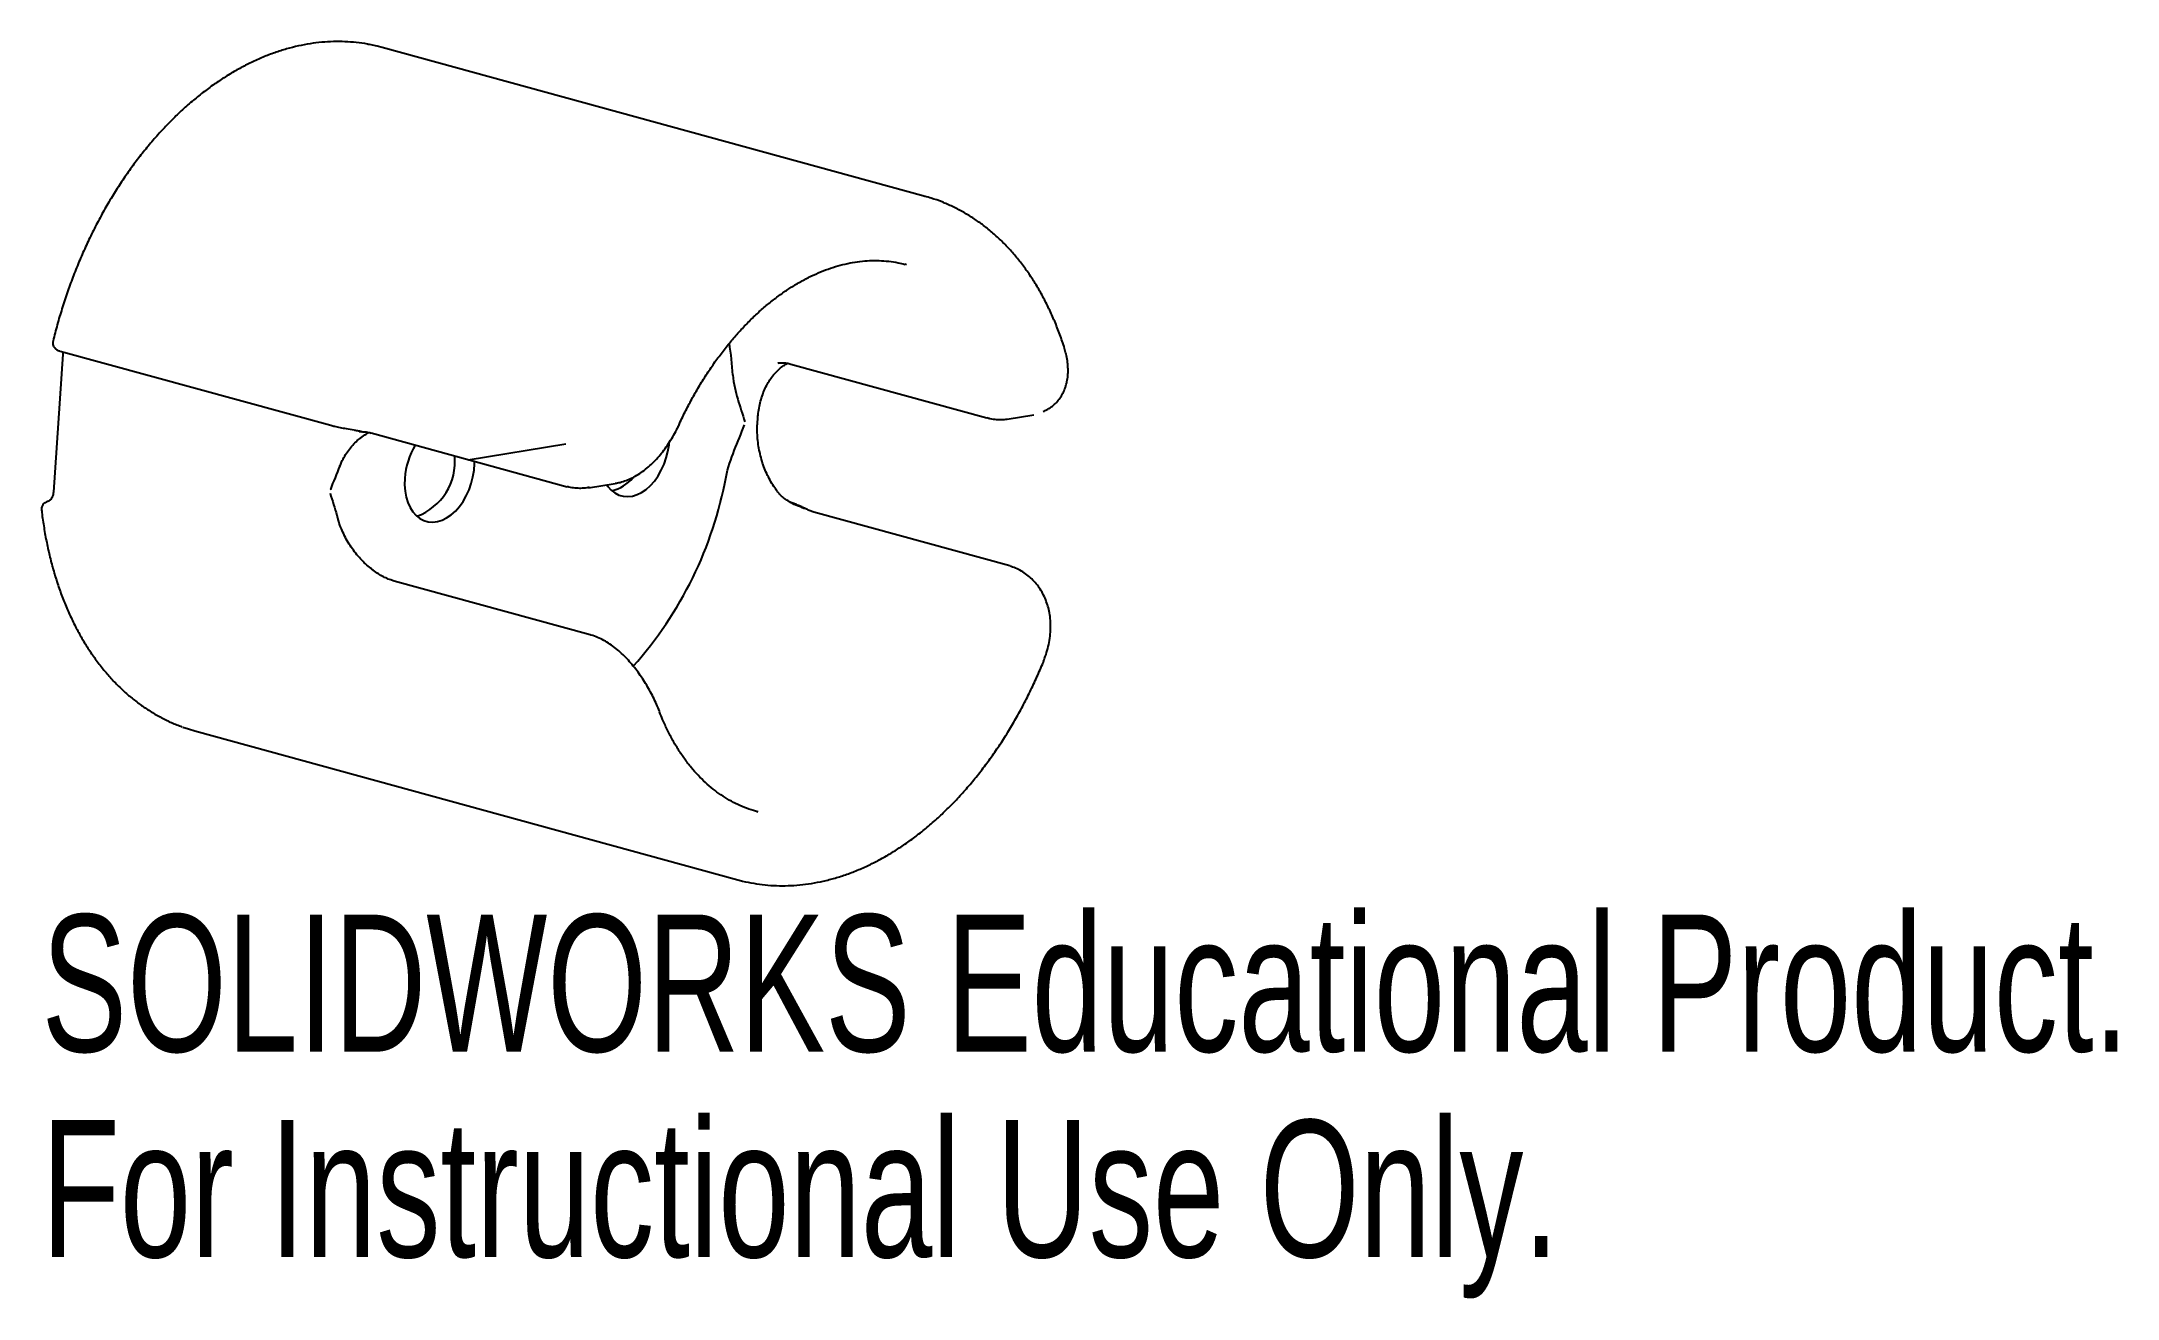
# Model space of a CAD drawing. Header units: millimetres. Extents: x -8.4 to 64.9, y -32.2 to 12.2.
import ezdxf

# ---------------------------------------------------------------- set-up
doc = ezdxf.new("R2010")
doc.units = ezdxf.units.MM
doc.linetypes.add('CENTERX2', pattern=[20.32, 12.7, -2.54, 2.54, -2.54])
doc.styles.add('SLDTEXTSTYLE0', font='TXT', dxfattribs={"width": 0.7})

msp = doc.modelspace()

# ---------------------------------------------------------------- linework, layer by layer
at = {"color": 7, "linetype": 'Continuous', "lineweight": 25}
for p, q in [((22.828, 6.704), (3.665, 11.957)), ((22.167, 4.293), (22.117, 4.307)), ((-7.607, 1.141), (-7.938, -3.734)), ((-7.698, 1.245), (1.857, -1.374)), ((18.091, 0.789), (25.01, -1.108)), ((16.913, -1.266), (16.92, -1.154)), ((25.72, -1.153), (26.663, -0.998)), ((3.276, -1.641), (10.196, -3.538)), ((10.952, -3.575), (11.895, -3.421)), ((25.824, -6.335), (18.904, -4.438)), ((11.01, -8.765), (4.09, -6.868)), ((-2.944, -12.154), (16.219, -17.407)), ((16.88, -14.996), (16.931, -15.009))]:
    msp.add_line(p, q, dxfattribs=at)
at = {"color": 7, "linetype": 'CENTERX2'}
msp.add_line((6.698, -2.592), (10.148, -2.026), dxfattribs=at)
at = {"color": 7, "linetype": 'Continuous', "lineweight": 25, "flags": 128}
for points in [[(3.665, 11.957), (3.493, 12.001), (3.224, 12.058)], [(11.592, -3.47), (11.634, -3.53), (11.749, -3.659), (11.879, -3.761), (12.021, -3.834), (12.173, -3.877), (12.333, -3.889), (12.496, -3.87), (12.661, -3.82), (12.824, -3.74), (12.983, -3.632), (13.134, -3.497), (13.276, -3.338), (13.404, -3.157), (13.518, -2.959), (13.616, -2.746), (13.694, -2.522), (13.753, -2.292), (13.79, -2.059), (13.797, -1.985)], [(4.462, -3.246), (4.457, -3.475), (4.475, -3.697), (4.514, -3.907), (4.574, -4.101), (4.654, -4.277), (4.752, -4.43), (4.867, -4.559), (4.997, -4.661), (5.139, -4.734), (5.291, -4.777), (5.45, -4.789), (5.614, -4.77), (5.779, -4.72), (5.942, -4.64), (6.101, -4.532), (6.252, -4.397), (6.393, -4.238), (6.522, -4.058), (6.636, -3.859), (6.733, -3.646), (6.812, -3.423), (6.87, -3.192), (6.908, -2.959), (6.924, -2.728), (6.924, -2.641)], [(-3.372, -12.018), (-3.171, -12.087), (-2.944, -12.154)]]:
    msp.add_lwpolyline(points, dxfattribs=at)
at = {"color": 7, "linetype": 'Continuous', "lineweight": 25}
for centre, radius, start, end in [((4.334, -0.365), 11.738, 3.74357, 9.23537), ((7.06, -3.421), 2.603, 148.71218, 176.1537), ((4.163, -2.644), 2.073, 290.64683, 5.35114), ((11.46, -2.353), 1.367, 283.36121, 320.33904), ((2.267, -0.693), 13.765, 318.20562, 349.55155)]:
    msp.add_arc(centre, radius, start, end, dxfattribs=at)
for points, knots in [([(3.202, 12.062), (3.185, 12.065), (3.037, 12.098), (2.753, 12.133), (2.352, 12.165), (1.945, 12.167), (1.535, 12.143), (1.122, 12.092), (0.708, 12.014), (0.292, 11.909), (-0.123, 11.777), (-0.537, 11.619), (-0.95, 11.435), (-1.36, 11.224), (-1.765, 10.989), (-2.166, 10.729), (-2.562, 10.445), (-2.95, 10.137), (-3.331, 9.806), (-3.704, 9.454), (-4.068, 9.08), (-4.421, 8.686), (-4.764, 8.273), (-5.096, 7.841), (-5.415, 7.392), (-5.721, 6.927), (-6.014, 6.446), (-6.293, 5.951), (-6.557, 5.442), (-6.806, 4.922), (-7.039, 4.39), (-7.255, 3.849), (-7.455, 3.299), (-7.638, 2.742), (-7.803, 2.178), (-7.904, 1.795), (-7.95, 1.6), (-7.951, 1.596)], [0, 0, 0, 0, 0.003931, 0.033511, 0.063109, 0.092743, 0.122429, 0.152178, 0.181998, 0.211892, 0.241862, 0.271903, 0.30201, 0.332175, 0.362391, 0.392649, 0.422939, 0.453255, 0.48359, 0.513937, 0.544292, 0.57465, 0.605007, 0.635362, 0.665714, 0.69606, 0.726401, 0.756736, 0.787066, 0.817391, 0.847712, 0.878029, 0.908344, 0.938656, 0.968968, 0.99928, 1, 1, 1, 1]), ([(27.753, 1.341), (27.725, 1.426), (27.645, 1.673), (27.498, 2.069), (27.307, 2.524), (27.098, 2.96), (26.872, 3.378), (26.629, 3.777), (26.37, 4.155), (26.096, 4.512), (25.806, 4.847), (25.502, 5.159), (25.185, 5.446), (24.855, 5.71), (24.514, 5.948), (24.161, 6.161), (23.799, 6.349), (23.427, 6.509), (23.102, 6.627), (22.899, 6.682), (22.824, 6.702)], [0, 0, 0, 0, 0.031473, 0.090651, 0.149825, 0.208963, 0.26805, 0.327067, 0.385994, 0.44481, 0.503494, 0.562025, 0.62039, 0.678576, 0.736583, 0.794414, 0.852084, 0.909617, 0.967045, 1, 1, 1, 1]), ([(14.159, -1.317), (14.197, -1.236), (14.307, -1), (14.501, -0.618), (14.745, -0.176), (15.003, 0.252), (15.272, 0.664), (15.553, 1.059), (15.845, 1.436), (16.146, 1.795), (16.456, 2.134), (16.774, 2.452), (17.099, 2.749), (17.431, 3.023), (17.767, 3.275), (18.107, 3.503), (18.45, 3.707), (18.796, 3.887), (19.143, 4.043), (19.49, 4.173), (19.838, 4.278), (20.184, 4.358), (20.529, 4.412), (20.871, 4.44), (21.21, 4.442), (21.545, 4.417), (21.849, 4.372), (22.038, 4.324), (22.12, 4.303)], [0, 0, 0, 0, 0.020518, 0.059827, 0.099125, 0.138407, 0.177672, 0.21692, 0.256151, 0.295366, 0.334566, 0.373755, 0.412938, 0.452121, 0.491311, 0.530519, 0.569762, 0.609056, 0.648423, 0.68789, 0.727485, 0.767237, 0.807175, 0.847324, 0.887697, 0.928296, 0.969097, 1, 1, 1, 1]), ([(-7.949, 1.595), (-7.952, 1.586), (-7.964, 1.548), (-7.957, 1.482), (-7.932, 1.41), (-7.893, 1.353), (-7.846, 1.31), (-7.792, 1.278), (-7.744, 1.258), (-7.709, 1.249), (-7.696, 1.246)], [0, 0, 0, 0, 0.059016, 0.22884, 0.375039, 0.508168, 0.63614, 0.765111, 0.915301, 1, 1, 1, 1]), ([(-7.61, 1.221), (-7.608, 1.202), (-7.605, 1.177), (-7.607, 1.148), (-7.607, 1.141)], [0, 0, 0, 0, 0.7488251, 1, 1, 1, 1]), ([(16.92, -1.154), (16.924, -1.109), (16.934, -0.976), (16.966, -0.761), (17.022, -0.515), (17.095, -0.281), (17.185, -0.063), (17.29, 0.139), (17.41, 0.322), (17.542, 0.484), (17.686, 0.624), (17.806, 0.716), (17.877, 0.76), (17.895, 0.771)], [0, 0, 0, 0, 0.052459, 0.153782, 0.255034, 0.356207, 0.457334, 0.55846, 0.659677, 0.761135, 0.863043, 0.965666, 1, 1, 1, 1]), ([(17.637, 0.823), (17.65, 0.826), (17.699, 0.836), (17.798, 0.837), (17.936, 0.826), (18.041, 0.8), (18.092, 0.788)], [0, 0, 0, 0, 0.113885, 0.403767, 0.711488, 1, 1, 1, 1]), ([(17.897, 0.771), (17.908, 0.778), (17.931, 0.793), (17.961, 0.806), (17.976, 0.813)], [0, 0, 0, 0, 0.501325, 1, 1, 1, 1]), ([(27, -0.882), (27.024, -0.873), (27.109, -0.841), (27.244, -0.758), (27.4, -0.636), (27.534, -0.493), (27.647, -0.333), (27.736, -0.159), (27.804, 0.026), (27.85, 0.224), (27.875, 0.438), (27.876, 0.663), (27.853, 0.9), (27.811, 1.126), (27.766, 1.273), (27.746, 1.338)], [0, 0, 0, 0, 0.030236, 0.110331, 0.188983, 0.266576, 0.34361, 0.419933, 0.495634, 0.57605, 0.65901, 0.745106, 0.834492, 0.92694, 1, 1, 1, 1]), ([(16.047, 0.402), (16.068, 0.094), (16.138, -0.181), (16.295, -0.72), (16.384, -0.982), (16.462, -1.251)], [0, 0, 0, 0, 0.5, 0.5, 1, 1, 1, 1]), ([(1.858, -1.373), (1.901, -1.385), (2.002, -1.412), (2.184, -1.45), (2.416, -1.493), (2.585, -1.523), (2.681, -1.538), (2.682, -1.538)], [0, 0, 0, 0, 0.176301, 0.412517, 0.672555, 0.999274, 1, 1, 1, 1]), ([(11.892, -3.419), (11.948, -3.409), (12.078, -3.387), (12.278, -3.321), (12.493, -3.228), (12.706, -3.108), (12.914, -2.965), (13.114, -2.799), (13.304, -2.614), (13.484, -2.412), (13.654, -2.194), (13.814, -1.961), (13.961, -1.714), (14.077, -1.499), (14.138, -1.365), (14.159, -1.319)], [0, 0, 0, 0, 0.058006, 0.133166, 0.210355, 0.289448, 0.370148, 0.451921, 0.532926, 0.615041, 0.697629, 0.78149, 0.866876, 0.953943, 1, 1, 1, 1]), ([(15.804, -3.19), (15.867, -2.868), (15.976, -2.564), (16.211, -1.961), (16.338, -1.663), (16.454, -1.362)], [0, 0, 0, 0, 0.5, 0.5, 1, 1, 1, 1]), ([(17.633, -3.729), (17.607, -3.696), (17.533, -3.599), (17.418, -3.424), (17.294, -3.199), (17.185, -2.96), (17.093, -2.71), (17.018, -2.45), (16.961, -2.184), (16.922, -1.914), (16.904, -1.644), (16.903, -1.428), (16.911, -1.303), (16.913, -1.266)], [0, 0, 0, 0, 0.051811, 0.15239, 0.253027, 0.353678, 0.45436, 0.555073, 0.655805, 0.756537, 0.857247, 0.957906, 1, 1, 1, 1]), ([(25.011, -1.103), (25.046, -1.114), (25.155, -1.146), (25.332, -1.169), (25.533, -1.177), (25.658, -1.161), (25.719, -1.153)], [0, 0, 0, 0, 0.1496263, 0.4654967, 0.7420241, 1, 1, 1, 1]), ([(2.175, -2.81), (2.193, -2.764), (2.241, -2.641), (2.342, -2.455), (2.474, -2.253), (2.623, -2.071), (2.785, -1.91), (2.959, -1.773), (3.102, -1.677), (3.187, -1.637), (3.209, -1.627)], [0, 0, 0, 0, 0.08305, 0.224903, 0.368746, 0.513157, 0.656375, 0.800364, 0.947777, 1, 1, 1, 1]), ([(2.682, -1.538), (2.686, -1.539), (2.736, -1.547), (2.807, -1.56), (2.884, -1.575), (2.918, -1.583), (2.932, -1.586), (2.939, -1.587), (2.941, -1.588), (2.942, -1.588), (2.942, -1.588), (2.942, -1.588)], [0, 0, 0, 0, 0.052376, 0.583403, 0.81976, 0.905646, 0.946941, 0.972429, 0.986086, 0.996956, 1, 1, 1, 1]), ([(2.852, -1.601), (2.87, -1.598), (2.907, -1.592), (2.936, -1.597), (2.951, -1.599)], [0, 0, 0, 0, 0.4961859, 1, 1, 1, 1]), ([(2.952, -1.596), (2.954, -1.596), (2.964, -1.597), (2.977, -1.599), (2.996, -1.6), (3.003, -1.6)], [0, 0, 0, 0, 0.1266072, 0.707476, 1, 1, 1, 1]), ([(3.003, -1.602), (3.007, -1.601), (3.072, -1.599), (3.164, -1.612), (3.248, -1.636), (3.276, -1.645)], [0, 0, 0, 0, 0.0423906, 0.6784123, 1, 1, 1, 1]), ([(2.172, -2.808), (2.059, -3.085), (1.944, -3.364), (1.835, -3.647), (1.834, -3.65)], [0, 0, 0, 0, 0.988633, 1, 1, 1, 1]), ([(10.201, -3.529), (10.218, -3.534), (10.304, -3.56), (10.466, -3.581), (10.683, -3.589), (10.856, -3.579), (10.954, -3.558), (10.979, -3.553)], [0, 0, 0, 0, 0.069296, 0.343331, 0.620968, 0.903133, 1, 1, 1, 1]), ([(10.979, -3.569), (10.976, -3.571), (10.967, -3.574), (10.957, -3.574), (10.952, -3.574)], [0, 0, 0, 0, 0.413826, 1, 1, 1, 1]), ([(-8.135, -4.062), (-8.145, -4.065), (-8.177, -4.072), (-8.228, -4.099), (-8.286, -4.145), (-8.33, -4.207), (-8.357, -4.283), (-8.355, -4.336), (-8.354, -4.362)], [0, 0, 0, 0, 0.086653, 0.278812, 0.445211, 0.62683, 0.815973, 1, 1, 1, 1]), ([(-8.354, -4.362), (-8.351, -4.392), (-8.328, -4.603), (-8.271, -4.988), (-8.176, -5.513), (-8.062, -6.026), (-7.929, -6.526), (-7.777, -7.012), (-7.607, -7.483), (-7.419, -7.937), (-7.213, -8.374), (-6.991, -8.793), (-6.751, -9.193), (-6.495, -9.573), (-6.224, -9.931), (-5.938, -10.267), (-5.637, -10.58), (-5.324, -10.87), (-4.997, -11.135), (-4.659, -11.375), (-4.31, -11.591), (-3.951, -11.779), (-3.644, -11.919), (-3.455, -11.986), (-3.392, -12.008)], [0, 0, 0, 0, 0.0080474, 0.05676, 0.1054884, 0.1542259, 0.2029694, 0.2517139, 0.3004528, 0.3491786, 0.3978822, 0.4465526, 0.4951771, 0.543742, 0.5922322, 0.6406331, 0.6889307, 0.7371133, 0.7851725, 0.8331051, 0.8809134, 0.9286065, 0.9762001, 1, 1, 1, 1]), ([(-8.097, -4.049), (-8.106, -4.052), (-8.121, -4.056), (-8.129, -4.059), (-8.133, -4.06)], [0, 0, 0, 0, 0.573874, 1, 1, 1, 1]), ([(-7.938, -3.734), (-7.939, -3.747), (-7.943, -3.787), (-7.96, -3.856), (-7.992, -3.932), (-8.033, -3.994), (-8.073, -4.035), (-8.098, -4.049), (-8.104, -4.051), (-8.106, -4.052)], [0, 0, 0, 0, 0.083387, 0.253789, 0.425103, 0.594078, 0.759561, 0.925043, 1, 1, 1, 1]), ([(1.827, -3.762), (1.827, -3.765), (1.904, -4.032), (2.01, -4.32), (2.088, -4.626), (2.097, -4.662)], [0, 0, 0, 0, 0.009494, 0.884298, 1, 1, 1, 1]), ([(18.453, -4.267), (18.37, -4.235), (18.21, -4.172), (18.002, -4.055), (17.835, -3.935), (17.713, -3.828), (17.655, -3.758), (17.631, -3.728)], [0, 0, 0, 0, 0.261329, 0.509995, 0.707595, 0.875855, 1, 1, 1, 1]), ([(18.541, -4.282), (18.531, -4.277), (18.476, -4.25), (18.373, -4.203), (18.231, -4.145), (18.136, -4.109), (18.082, -4.093), (18.08, -4.093)], [0, 0, 0, 0, 0.077179, 0.435958, 0.728036, 0.990031, 1, 1, 1, 1]), ([(18.582, -4.311), (18.582, -4.311), (18.582, -4.311), (18.58, -4.311), (18.578, -4.31), (18.573, -4.309), (18.564, -4.306), (18.547, -4.301), (18.512, -4.289), (18.479, -4.277), (18.456, -4.269), (18.453, -4.268)], [0, 0, 0, 0, 0.0146253, 0.0309241, 0.053487, 0.0887793, 0.1447939, 0.2470135, 0.4573196, 0.9203168, 1, 1, 1, 1]), ([(18.641, -4.33), (18.64, -4.33), (18.632, -4.325), (18.616, -4.318), (18.588, -4.304), (18.56, -4.291), (18.542, -4.282)], [0, 0, 0, 0, 0.0252919, 0.1701526, 0.4557085, 1, 1, 1, 1]), ([(18.905, -4.436), (18.859, -4.423), (18.77, -4.398), (18.684, -4.35), (18.642, -4.327)], [0, 0, 0, 0, 0.5110611, 1, 1, 1, 1]), ([(4.088, -6.866), (4.048, -6.854), (3.955, -6.828), (3.798, -6.762), (3.621, -6.67), (3.442, -6.557), (3.261, -6.421), (3.08, -6.264), (2.902, -6.086), (2.732, -5.889), (2.574, -5.676), (2.431, -5.449), (2.304, -5.209), (2.198, -4.959), (2.131, -4.775), (2.106, -4.674), (2.103, -4.66)], [0, 0, 0, 0, 0.056612, 0.132345, 0.207725, 0.282639, 0.358426, 0.435572, 0.514339, 0.59395, 0.673412, 0.751885, 0.830391, 0.909257, 0.988138, 1, 1, 1, 1]), ([(27.007, -9.692), (27.02, -9.662), (27.073, -9.54), (27.142, -9.318), (27.21, -9.032), (27.251, -8.747), (27.264, -8.465), (27.251, -8.191), (27.211, -7.936), (27.149, -7.696), (27.066, -7.473), (26.959, -7.258), (26.829, -7.058), (26.68, -6.875), (26.511, -6.712), (26.326, -6.572), (26.128, -6.458), (25.96, -6.382), (25.857, -6.355), (25.827, -6.347)], [0, 0, 0, 0, 0.022946, 0.092741, 0.16186, 0.2301, 0.297345, 0.363565, 0.428807, 0.486317, 0.546756, 0.607562, 0.668867, 0.730542, 0.79233, 0.853898, 0.914962, 0.975303, 1, 1, 1, 1]), ([(13.455, -11.475), (13.453, -11.47), (13.423, -11.385), (13.35, -11.215), (13.236, -10.968), (13.108, -10.724), (12.969, -10.485), (12.819, -10.253), (12.66, -10.027), (12.49, -9.813), (12.31, -9.61), (12.12, -9.421), (11.918, -9.245), (11.708, -9.089), (11.491, -8.957), (11.271, -8.854), (11.11, -8.791), (11.022, -8.771), (11.009, -8.768)], [0, 0, 0, 0, 0.004493, 0.080466, 0.154518, 0.226769, 0.297439, 0.366865, 0.435744, 0.504345, 0.572021, 0.640945, 0.710811, 0.781281, 0.851457, 0.91948, 0.987965, 1, 1, 1, 1]), ([(16.223, -17.404), (16.278, -17.42), (16.461, -17.473), (16.781, -17.535), (17.18, -17.59), (17.584, -17.618), (17.993, -17.618), (18.405, -17.591), (18.82, -17.538), (19.236, -17.457), (19.653, -17.349), (20.07, -17.215), (20.486, -17.054), (20.9, -16.867), (21.311, -16.654), (21.718, -16.416), (22.12, -16.153), (22.516, -15.866), (22.905, -15.556), (23.286, -15.222), (23.659, -14.867), (24.023, -14.491), (24.376, -14.095), (24.718, -13.679), (25.049, -13.245), (25.368, -12.794), (25.673, -12.326), (25.965, -11.843), (26.242, -11.346), (26.505, -10.836), (26.747, -10.324), (26.914, -9.941), (27, -9.733), (27.015, -9.696)], [0, 0, 0, 0, 0.0140885, 0.0471867, 0.0802873, 0.1134143, 0.1465904, 0.1798349, 0.2131628, 0.2465841, 0.2801039, 0.3137223, 0.3474353, 0.3812356, 0.4151135, 0.4490581, 0.483058, 0.5171022, 0.5511801, 0.5852826, 0.6194017, 0.6535308, 0.6876646, 0.7217977, 0.7559274, 0.7900517, 0.8241694, 0.8582799, 0.8923831, 0.9264792, 0.9605688, 0.9928612, 1, 1, 1, 1]), ([(16.928, -15.006), (16.901, -14.999), (16.765, -14.968), (16.528, -14.885), (16.217, -14.756), (15.916, -14.599), (15.624, -14.417), (15.343, -14.21), (15.074, -13.979), (14.817, -13.726), (14.573, -13.449), (14.342, -13.151), (14.125, -12.832), (13.922, -12.493), (13.735, -12.134), (13.579, -11.795), (13.49, -11.571), (13.453, -11.478)], [0, 0, 0, 0, 0.017945, 0.091201, 0.16445, 0.237531, 0.310329, 0.382768, 0.454816, 0.526476, 0.597776, 0.668761, 0.739482, 0.80999, 0.880333, 0.950555, 1, 1, 1, 1])]:
    msp.add_open_spline(points, degree=3, knots=knots, dxfattribs=at)

# ---------------------------------------------------------------- texts
at = {"color": 7, "linetype": 'Continuous', "char_height": 4.83362, "attachment_point": 1, "style": 'SLDTEXTSTYLE0'}
for s, insert in [('SOLIDWORKS Educational Product.', (-8.355, -18.636)), ('For Instructional Use Only.', (-8.355, -25.886))]:
    msp.add_mtext(s, dxfattribs=dict(at, insert=insert))

doc.saveas('drawing.dxf')
